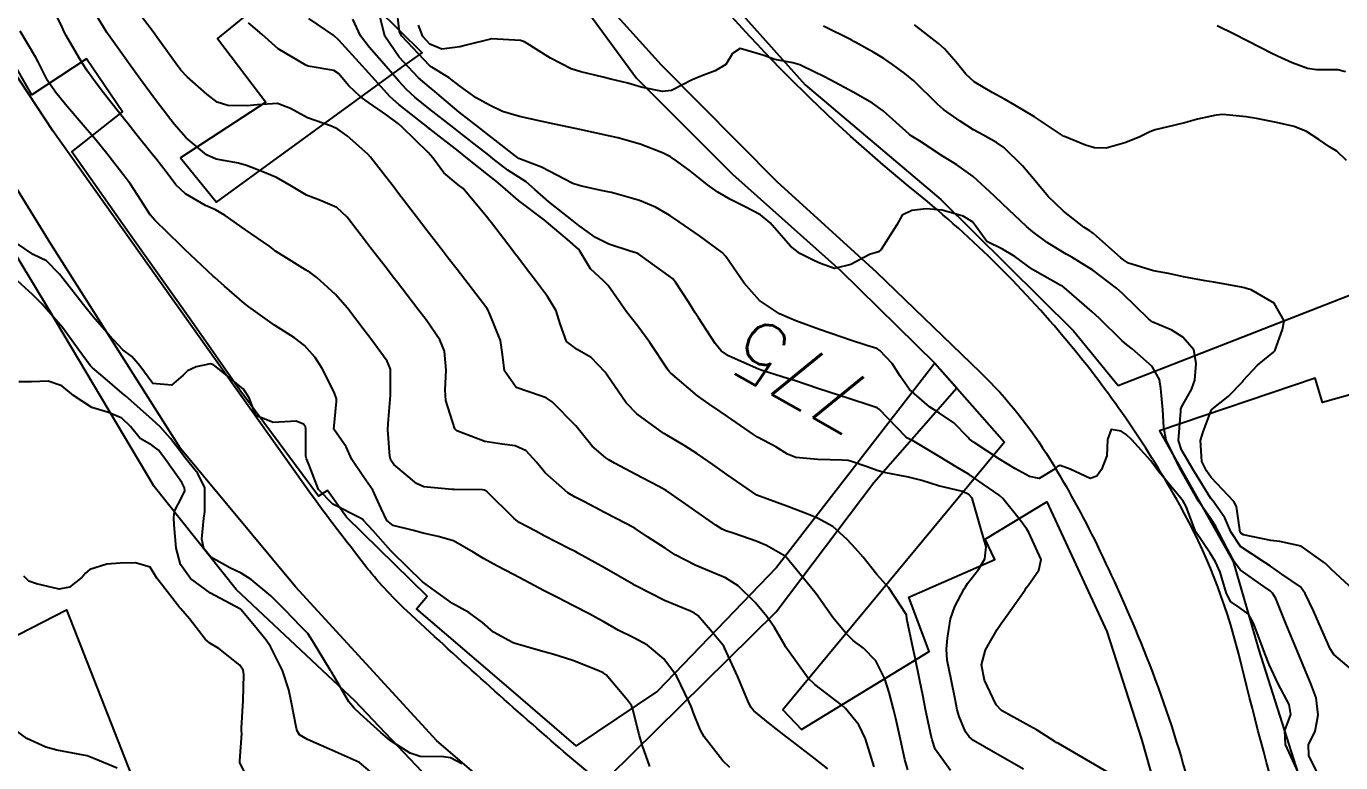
# Model space of a CAD drawing. Header units: metres. Extents: x 318500 to 325275, y 7408834 to 7428799.
# Drawn here: x 320036.9 to 320123.8, y 7411044.1 to 7411092.7 of the extents above; entities that cross this region are included whole.
import ezdxf
from ezdxf.enums import TextEntityAlignment as Align

# ---------------------------------------------------------------- set-up
doc = ezdxf.new("R2010")
doc.units = ezdxf.units.M
doc.header["$MEASUREMENT"] = 0
for name, color, linetype in [('Cotas', 45, 'Continuous'), ('Curvas de Nivel 1m', 11, 'Continuous'), ('Curvas de Nivel 5m', 15, 'Continuous'), ('Edificações', 30, 'Continuous'), ('Vias Primárias', 230, 'Continuous')]:
    doc.layers.add(name, color=color, linetype=linetype)
doc.styles.add('Style-STANDARD', font='STANDARD.shx')

msp = doc.modelspace()

# ---------------------------------------------------------------- linework, layer by layer
at = {"layer": 'Curvas de Nivel 1m', "flags": 128}
for points, elevation in [([(320122.307, 7411043.23), (320121.676, 7411044.543), (320121.651, 7411045.24), (320122.095, 7411046.143), (320122.282, 7411047.231), (320122.149, 7411048.351), (320121.834, 7411049.238), (320121.067, 7411051.029), (320120.985, 7411051.251), (320120.921, 7411051.403), (320120.161, 7411053.259), (320119.481, 7411054.901), (320119.278, 7411055.268), (320119.122, 7411055.424), (320118.707, 7411055.696), (320117.142, 7411056.792), (320116.764, 7411057.306), (320116.302, 7411058.174), (320115.694, 7411059.322), (320115.518, 7411059.659), (320115.188, 7411060.169), (320114.389, 7411061.338), (320113.252, 7411063.327), (320113.238, 7411063.35), (320112.255, 7411065.365), (320112.096, 7411066.195), (320112.016, 7411067.369), (320111.886, 7411068.787), (320111.816, 7411069.372), (320111.323, 7411070.244), (320110.004, 7411071.4), (320109.628, 7411071.691), (320109.345, 7411071.94), (320107.812, 7411073.425), (320107.366, 7411073.842), (320105.506, 7411075.458), (320105.391, 7411075.533), (320105.249, 7411075.605), (320103.407, 7411076.639), (320102.251, 7411077.502), (320101.425, 7411077.984), (320100.39, 7411078.486), (320099.65, 7411079.537), (320099.444, 7411079.791), (320098.835, 7411080.164), (320097.455, 7411080.572), (320096.395, 7411080.641), (320095.454, 7411080.545), (320094.812, 7411080.237), (320094.442, 7411079.605), (320093.415, 7411077.961), (320093.233, 7411077.802), (320092.638, 7411077.632), (320091.403, 7411076.981), (320090.345, 7411076.716), (320089.404, 7411077.038), (320088.973, 7411077.244), (320088.048, 7411077.69), (320087.417, 7411078.194), (320086.082, 7411079.72), (320085.448, 7411080.254), (320084.388, 7411080.809), (320083.463, 7411081.273), (320082.635, 7411081.763), (320081.947, 7411082.245), (320081.478, 7411082.614), (320080.824, 7411083.13), (320079.918, 7411083.804), (320079.494, 7411084.078), (320078.962, 7411084.351), (320077.506, 7411084.928), (320076.025, 7411085.34), (320075.514, 7411085.452), (320073.52, 7411085.89), (320071.526, 7411086.319), (320071.015, 7411086.43), (320069.532, 7411086.755), (320068.403, 7411087.091), (320067.543, 7411087.492), (320066.67, 7411087.979), (320065.558, 7411088.767), (320064.875, 7411089.312), (320063.722, 7411090.018), (320063.572, 7411090.126), (320061.741, 7411092.048), (320061.604, 7411092.34), (320061.404, 7411094.052)], 777), ([(320092.962, 7411043.777), (320092.376, 7411045.629), (320091.934, 7411046.57), (320091.06, 7411047.649), (320091.011, 7411047.694), (320090.813, 7411047.852), (320089.033, 7411049.232), (320088.572, 7411049.677), (320087.233, 7411051.532), (320087.116, 7411051.699), (320087.097, 7411051.726), (320087.071, 7411051.778), (320086.371, 7411052.999), (320085.874, 7411053.718), (320085.104, 7411054.648), (320083.979, 7411055.741), (320083.128, 7411056.282), (320082.238, 7411056.659), (320081.14, 7411057.1), (320079.809, 7411057.8), (320079.403, 7411058.057), (320079.154, 7411058.227), (320077.991, 7411058.992), (320077.167, 7411059.529), (320076.976, 7411059.641), (320076.597, 7411059.839), (320075.181, 7411060.574), (320073.766, 7411061.307), (320073.196, 7411061.604), (320072.719, 7411061.895), (320071.219, 7411063.205), (320070.642, 7411063.919), (320069.963, 7411064.655), (320069.241, 7411064.99), (320068.387, 7411065.098), (320067.243, 7411065.285), (320065.38, 7411065.989), (320065.252, 7411066.122), (320064.658, 7411067.999), (320064.605, 7411068.686), (320064.677, 7411069.999), (320064.571, 7411071.25), (320064.269, 7411072.006), (320063.349, 7411073.312), (320062.801, 7411074.028), (320061.387, 7411075.872), (320061.25, 7411076.051), (320060.73, 7411076.723), (320059.69, 7411078.067), (320059.415, 7411078.425), (320058.131, 7411080.09), (320057.45, 7411080.737), (320056.381, 7411081.192), (320055.461, 7411081.545), (320054.468, 7411082.14), (320053.476, 7411082.719), (320052.465, 7411083.15), (320051.483, 7411083.524), (320050.955, 7411083.658), (320049.487, 7411083.931), (320048.842, 7411084.216), (320047.507, 7411085.349), (320046.707, 7411086.242), (320045.543, 7411087.773), (320045.173, 7411088.266), (320044.484, 7411089.2), (320043.695, 7411090.288), (320043.573, 7411090.461), (320042.251, 7411092.303), (320041.616, 7411093.347)], 771), ([(320095.186, 7411043.588), (320094.97, 7411044.264), (320094.69, 7411045.594), (320094.391, 7411046.986), (320094.241, 7411047.602), (320093.944, 7411048.688), (320093.65, 7411049.611), (320093.057, 7411050.783), (320092.261, 7411051.632), (320091.575, 7411052.143), (320091.08, 7411052.608), (320090.233, 7411053.659), (320089.113, 7411055.213), (320088.756, 7411055.675), (320087.149, 7411057.637), (320087.079, 7411057.701), (320085.842, 7411058.404), (320085.16, 7411058.692), (320083.715, 7411059.194), (320083.166, 7411059.38), (320082.911, 7411059.497), (320082.484, 7411059.76), (320081.183, 7411060.67), (320079.575, 7411061.804), (320079.204, 7411062.046), (320078.69, 7411062.333), (320077.219, 7411063.11), (320075.803, 7411063.851), (320075.434, 7411064.059), (320075.233, 7411064.192), (320074.331, 7411064.964), (320073.592, 7411065.885), (320073.256, 7411066.323), (320071.671, 7411067.906), (320071.284, 7411068.159), (320070.914, 7411068.287), (320069.294, 7411068.853), (320068.537, 7411069.952), (320068.393, 7411071.026), (320068.279, 7411071.956), (320067.53, 7411073.795), (320067.439, 7411073.969), (320067.362, 7411074.086), (320065.903, 7411075.985), (320065.396, 7411076.637), (320064.808, 7411077.403), (320064.343, 7411078.006), (320063.428, 7411079.198), (320062.792, 7411080.03), (320061.466, 7411081.756), (320061.24, 7411082.052), (320060.378, 7411083.164), (320059.676, 7411084.068), (320059.493, 7411084.272), (320058.138, 7411085.463), (320057.517, 7411085.919), (320057.099, 7411086.106), (320055.528, 7411086.663), (320054.394, 7411087.284), (320053.542, 7411087.612), (320052.187, 7411087.524), (320051.539, 7411087.449), (320050.253, 7411087.486), (320049.542, 7411087.689), (320048.872, 7411088.217), (320047.561, 7411089.362), (320047.149, 7411089.82), (320046.843, 7411090.241), (320045.596, 7411091.962), (320045.378, 7411092.263), (320044.626, 7411093.264)], 772), ([(320102.825, 7411043.629), (320100.978, 7411044.699), (320099.528, 7411045.532), (320099.224, 7411045.768), (320098.996, 7411046.101), (320098.573, 7411047.114), (320098.447, 7411047.548), (320098.302, 7411048.269), (320098.036, 7411049.555), (320097.774, 7411050.845), (320097.73, 7411051.56), (320097.81, 7411052.292), (320097.997, 7411053.556), (320098.283, 7411054.371), (320098.896, 7411055.543), (320098.978, 7411055.686), (320099.125, 7411055.891), (320099.855, 7411056.814), (320100.275, 7411057.523), (320100.352, 7411058.332), (320100.008, 7411059.528), (320099.815, 7411060.159), (320099.435, 7411061.536), (320099.204, 7411061.79), (320098.782, 7411061.971), (320097.212, 7411062.361), (320096.097, 7411062.701), (320095.22, 7411062.915), (320093.611, 7411063.227), (320093.226, 7411063.342), (320092.423, 7411063.632), (320091.527, 7411063.939), (320091.234, 7411064.016), (320090.831, 7411064.057), (320089.234, 7411064.097), (320087.77, 7411064.226), (320087.237, 7411064.437), (320086.461, 7411064.93), (320085.248, 7411065.572), (320084.975, 7411065.733), (320083.268, 7411066.937), (320082.787, 7411067.271), (320082.032, 7411067.769), (320081.288, 7411068.306), (320079.503, 7411069.807), (320079.412, 7411069.91), (320079.312, 7411070.058), (320078.141, 7411071.822), (320077.346, 7411072.897), (320076.588, 7411073.842), (320075.386, 7411075.588), (320075.091, 7411075.864), (320074.212, 7411076.691), (320073.494, 7411077.889), (320073.412, 7411077.994), (320072.695, 7411078.624), (320071.437, 7411079.693), (320071.154, 7411079.914), (320069.459, 7411081.2), (320068.603, 7411081.953), (320067.985, 7411082.472), (320067.479, 7411082.871), (320066.092, 7411083.984), (320065.497, 7411084.452), (320063.631, 7411085.905), (320063.52, 7411085.991), (320063.484, 7411086.021), (320061.543, 7411087.55), (320060.984, 7411088.056), (320059.565, 7411089.607), (320059.348, 7411089.853), (320059.15, 7411090.076), (320057.596, 7411091.802), (320057.248, 7411092.105), (320055.616, 7411093.218)], 774), ([(320120.963, 7411043.429), (320120.138, 7411045.259), (320120.081, 7411046.182), (320120.476, 7411047.255), (320120.377, 7411047.906), (320119.654, 7411049.264), (320119.059, 7411050.553), (320118.763, 7411051.275), (320118.587, 7411051.768), (320118.023, 7411053.286), (320117.679, 7411053.865), (320117.11, 7411054.294), (320116.506, 7411054.701), (320116.221, 7411055.313), (320115.815, 7411056.645), (320115.5, 7411057.325), (320115.158, 7411057.896), (320114.186, 7411059.34), (320113.559, 7411060.984), (320113.359, 7411061.348), (320113.203, 7411061.56), (320111.692, 7411063.373), (320111.239, 7411064.006), (320109.98, 7411065.399), (320109.598, 7411065.739), (320109.266, 7411065.974), (320108.611, 7411066.072), (320108.361, 7411065.419), (320108.321, 7411064.343), (320107.979, 7411063.423), (320107.655, 7411062.994), (320107.221, 7411062.834), (320105.91, 7411063.45), (320105.234, 7411063.699), (320105.066, 7411063.629), (320104.913, 7411063.465), (320103.863, 7411062.838), (320103.222, 7411062.972), (320102.243, 7411063.5), (320101.239, 7411064.118), (320099.572, 7411065.219), (320099.259, 7411065.444), (320099.155, 7411065.542), (320098.227, 7411066.513), (320097.276, 7411067.162), (320096.616, 7411067.577), (320095.297, 7411068.724), (320094.676, 7411069.6), (320094.153, 7411070.438), (320093.327, 7411071.3), (320093.122, 7411071.417), (320092.461, 7411071.633), (320091.335, 7411072.002), (320090.82, 7411072.173), (320089.345, 7411072.687), (320087.789, 7411073.258), (320087.356, 7411073.423), (320086.691, 7411073.71), (320085.373, 7411074.602), (320084.367, 7411075.74), (320083.404, 7411077.144), (320083.162, 7411077.508), (320082.919, 7411077.757), (320081.426, 7411078.859), (320080.08, 7411079.8), (320079.446, 7411080.221), (320078.518, 7411080.755), (320077.461, 7411081.21), (320075.605, 7411081.721), (320075.468, 7411081.75), (320074.925, 7411081.868), (320073.72, 7411082.134), (320073.473, 7411082.186), (320073.051, 7411082.318), (320071.482, 7411083.133), (320070.981, 7411083.413), (320069.58, 7411083.939), (320069.49, 7411083.966), (320069.405, 7411084.027), (320067.513, 7411085.501), (320066.903, 7411085.976), (320065.536, 7411087.044), (320064.386, 7411088.007), (320063.941, 7411088.402), (320063.557, 7411088.704), (320062.848, 7411089.316), (320062.167, 7411090.041), (320061.579, 7411090.68), (320060.619, 7411092.06), (320060.29, 7411093.393)], 776), ([(320083.417, 7411043.745), (320082.966, 7411044.176), (320081.731, 7411045.769), (320081.468, 7411046.246), (320081.006, 7411047.402), (320080.9, 7411047.672), (320080.854, 7411047.782), (320080.74, 7411048.058), (320079.899, 7411049.797), (320079.057, 7411050.933), (320077.986, 7411051.821), (320077.075, 7411052.314), (320076.051, 7411052.817), (320075.085, 7411053.373), (320074.774, 7411053.552), (320074.168, 7411053.874), (320073.098, 7411054.422), (320072.031, 7411054.976), (320071.113, 7411055.445), (320070.2, 7411055.924), (320069.128, 7411056.485), (320068.021, 7411057.073), (320067.144, 7411057.559), (320066.454, 7411057.977), (320065.157, 7411058.708), (320064.151, 7411058.996), (320063.162, 7411059.217), (320062.525, 7411059.391), (320061.167, 7411059.735), (320060.769, 7411060.054), (320060.386, 7411060.854), (320059.844, 7411062.064), (320059.213, 7411062.941), (320058.457, 7411064.082), (320058.074, 7411064.923), (320057.25, 7411066.1), (320057.442, 7411067.933), (320057.43, 7411068.098), (320057.287, 7411068.535), (320056.493, 7411070.112), (320056.02, 7411070.822), (320055.325, 7411071.615), (320054.66, 7411072.137), (320053.342, 7411072.97), (320051.64, 7411074.176), (320051.363, 7411074.403), (320050.036, 7411075.544), (320049.389, 7411076.115), (320049.287, 7411076.211), (320047.407, 7411077.972), (320047.275, 7411078.098), (320047.141, 7411078.234), (320045.435, 7411079.893), (320045.127, 7411080.265), (320044.514, 7411081.214), (320043.817, 7411082.285), (320043.672, 7411082.487), (320043.475, 7411082.748), (320042.265, 7411084.302), (320041.504, 7411085.229), (320040.561, 7411086.324), (320039.538, 7411087.535), (320038.869, 7411088.35), (320038.333, 7411089.134), (320037.718, 7411090.368), (320037.574, 7411090.652), (320036.526, 7411092.381)], 769), ([(320097.99, 7411043.555), (320096.981, 7411044.959), (320096.783, 7411045.572), (320096.723, 7411045.843), (320096.357, 7411047.577), (320096.187, 7411048.414), (320095.945, 7411049.581), (320095.656, 7411050.99), (320095.532, 7411051.585), (320095.122, 7411053.557), (320095.117, 7411053.59), (320095.093, 7411053.819), (320093.916, 7411055.608), (320093.133, 7411056.497), (320092.225, 7411057.634), (320091.72, 7411058.205), (320091.162, 7411058.811), (320090.23, 7411059.659), (320089.178, 7411060.227), (320088.287, 7411060.579), (320087.189, 7411060.998), (320085.2, 7411061.73), (320083.22, 7411063.11), (320082.292, 7411063.764), (320081.664, 7411064.204), (320081.237, 7411064.494), (320080.443, 7411064.993), (320079.249, 7411065.695), (320079.057, 7411065.812), (320077.269, 7411067.111), (320076.581, 7411067.84), (320075.307, 7411069.67), (320075.18, 7411069.862), (320074.265, 7411070.822), (320073.325, 7411071.355), (320072.619, 7411071.897), (320072.204, 7411073.044), (320071.942, 7411073.904), (320071.374, 7411074.866), (320070.58, 7411075.922), (320070.06, 7411076.593), (320069.405, 7411077.455), (320069.198, 7411077.733), (320069.032, 7411077.946), (320067.666, 7411079.737), (320067.486, 7411079.969), (320067.441, 7411080.031), (320065.797, 7411081.987), (320065.473, 7411082.241), (320064.516, 7411083.04), (320063.804, 7411084.015), (320063.495, 7411084.372), (320061.764, 7411086.046), (320061.523, 7411086.258), (320060.75, 7411086.84), (320059.544, 7411087.677), (320058.989, 7411088.078), (320058.243, 7411088.776), (320057.565, 7411089.59), (320057.263, 7411089.8), (320055.569, 7411090.076), (320055.4, 7411090.132), (320053.586, 7411091.23), (320052.523, 7411092.166), (320051.611, 7411092.942)], 773), ([(320125.049, 7411049.761), (320123.328, 7411051.216), (320123.075, 7411051.579), (320122.347, 7411053.231), (320121.97, 7411054.099), (320121.432, 7411055.245), (320121.127, 7411055.687), (320119.887, 7411056.514), (320119.147, 7411057.042), (320118.772, 7411057.276), (320117.166, 7411058.349), (320116.52, 7411059.31), (320116.118, 7411060.245), (320115.351, 7411061.328), (320115.203, 7411061.518), (320114.077, 7411063.342), (320113.251, 7411064.726), (320113.057, 7411065.353), (320113.207, 7411067.278), (320113.209, 7411067.351), (320113.21, 7411067.423), (320113.284, 7411067.597), (320113.919, 7411068.725), (320114.138, 7411069.342), (320114.234, 7411070.433), (320114.069, 7411071.343), (320113.348, 7411072.183), (320112.616, 7411072.625), (320111.358, 7411073.167), (320111.227, 7411073.25), (320111.079, 7411073.384), (320109.384, 7411075.04), (320108.975, 7411075.414), (320107.408, 7411076.603), (320106.018, 7411077.451), (320105.633, 7411077.667), (320105.423, 7411077.789), (320104.391, 7411078.437), (320103.436, 7411079.14), (320103.029, 7411079.494), (320101.462, 7411080.963), (320100.882, 7411081.519), (320099.489, 7411082.783), (320098.412, 7411083.556), (320097.843, 7411083.905), (320097.505, 7411084.118), (320095.956, 7411085.145), (320095.518, 7411085.409), (320095.408, 7411085.481), (320095.275, 7411085.594), (320093.543, 7411087.135), (320092.84, 7411087.631), (320091.561, 7411088.352), (320090.09, 7411089.147), (320089.576, 7411089.409), (320089.035, 7411089.678), (320088.048, 7411090.156), (320087.586, 7411090.296), (320086.388, 7411090.518), (320085.591, 7411090.802), (320084.095, 7411091.245), (320083.587, 7411090.906), (320083.151, 7411090.181), (320082.443, 7411089.767), (320081.567, 7411089.437), (320080.938, 7411089.164), (320079.557, 7411088.478), (320078.978, 7411088.393), (320077.559, 7411088.696), (320076.676, 7411088.958), (320075.564, 7411089.228), (320075.047, 7411089.35), (320073.568, 7411089.698), (320072.932, 7411089.896), (320071.581, 7411090.614), (320069.856, 7411091.676), (320069.597, 7411091.772), (320067.682, 7411091.885), (320067.598, 7411091.866), (320066.096, 7411091.481), (320065.591, 7411091.358), (320064.393, 7411091.203), (320063.593, 7411091.535), (320063.14, 7411092.027), (320062.857, 7411092.786)], 778), ([(320124.932, 7411055.193), (320123.144, 7411056.845), (320122.765, 7411057.226), (320121.167, 7411058.356), (320119.752, 7411058.684), (320119.172, 7411058.747), (320117.35, 7411059.124), (320117.179, 7411059.217), (320117.136, 7411059.301), (320116.884, 7411060.992), (320116.727, 7411061.307), (320115.223, 7411062.895), (320114.907, 7411063.333), (320114.611, 7411063.965), (320114.52, 7411065.337), (320114.681, 7411065.921), (320115.222, 7411067.331), (320115.241, 7411067.37), (320115.281, 7411067.418), (320116.344, 7411068.264), (320117.309, 7411069.255), (320117.331, 7411069.279), (320117.342, 7411069.3), (320118.278, 7411070.334), (320119.339, 7411071.185), (320119.387, 7411071.221), (320119.415, 7411071.269), (320119.934, 7411072.684), (320120.051, 7411073.263), (320119.377, 7411074.409), (320117.857, 7411075.293), (320117.392, 7411075.438), (320117.215, 7411075.48), (320115.397, 7411075.814), (320114.831, 7411075.903), (320113.402, 7411076.161), (320112.399, 7411076.371), (320111.408, 7411076.558), (320109.767, 7411077.052), (320109.418, 7411077.28), (320109.262, 7411077.412), (320107.436, 7411079.028), (320107.2, 7411079.196), (320106.802, 7411079.44), (320105.456, 7411080.496), (320104.442, 7411081.475), (320103.487, 7411082.626), (320102.746, 7411083.498), (320101.512, 7411084.693), (320101.043, 7411085.044), (320100.144, 7411085.531), (320099.525, 7411085.872), (320098.644, 7411086.443), (320097.545, 7411087.22), (320097.132, 7411087.574), (320095.573, 7411089.107), (320094.989, 7411089.599), (320094.163, 7411090.189), (320093.59, 7411090.585), (320092.942, 7411090.978), (320091.733, 7411091.648), (320091.601, 7411091.715), (320091.469, 7411091.784), (320089.616, 7411092.722)], 779), ([(320124.083, 7411089.711), (320123.586, 7411089.83), (320122.189, 7411089.844), (320121.587, 7411089.918), (320120.563, 7411090.288), (320119.595, 7411090.736), (320119.224, 7411090.903), (320118.499, 7411091.287), (320117.607, 7411091.752), (320116.743, 7411092.183), (320115.621, 7411092.746)], 781), ([(320078.134, 7411043.818), (320077.639, 7411045.165), (320077.458, 7411045.825), (320077.007, 7411047.568), (320076.954, 7411047.776), (320076.923, 7411047.831), (320076.661, 7411048.189), (320075.24, 7411049.857), (320075.042, 7411050.008), (320074.77, 7411050.138), (320073.054, 7411050.802), (320071.722, 7411051.241), (320071.063, 7411051.412), (320069.234, 7411051.938), (320069.114, 7411051.983), (320069.071, 7411051.994), (320067.808, 7411052.69), (320067.084, 7411053.328), (320066.174, 7411053.979), (320065.099, 7411054.581), (320063.12, 7411056.02), (320061.148, 7411057.926), (320061.032, 7411058.051), (320059.851, 7411059.376), (320059.217, 7411060.07), (320059.171, 7411060.119), (320059.027, 7411060.217), (320057.185, 7411061.13), (320056.254, 7411062.114), (320055.627, 7411063.721), (320055.443, 7411064.127), (320055.407, 7411064.303), (320055.401, 7411066.128), (320055.382, 7411066.259), (320055.254, 7411066.425), (320054.778, 7411066.614), (320053.256, 7411066.535), (320052.103, 7411067.008), (320051.663, 7411068.174), (320051.288, 7411068.738), (320049.486, 7411070.207), (320049.387, 7411070.285), (320049.311, 7411070.34), (320049.111, 7411070.413), (320048.161, 7411070.221), (320047.592, 7411069.941), (320047.301, 7411069.658), (320046.529, 7411069.004), (320045.293, 7411069.105), (320044.431, 7411070.273), (320043.922, 7411070.887), (320043.321, 7411071.342), (320042.419, 7411072.299), (320041.348, 7411073.522), (320040.71, 7411074.32), (320039.385, 7411076.018), (320039.138, 7411076.344), (320038.266, 7411077.225), (320037.403, 7411077.64), (320036.283, 7411078.381)], 768), ([(320065.704, 7411043.983), (320064.966, 7411044.374), (320064.511, 7411044.453), (320062.967, 7411044.462), (320062.309, 7411044.69), (320060.982, 7411045.535), (320060.354, 7411046.056), (320059.002, 7411047.283), (320058.591, 7411047.661), (320058.256, 7411048.081), (320057.127, 7411050.01), (320057.074, 7411050.099), (320057.041, 7411050.152), (320055.845, 7411052.118), (320055.537, 7411052.586), (320055.079, 7411053.062), (320054.04, 7411054.14), (320053.104, 7411055.091), (320051.805, 7411056.17), (320051.126, 7411056.591), (320050.39, 7411056.932), (320049.141, 7411057.629), (320048.673, 7411058.215), (320048.543, 7411058.829), (320048.66, 7411060.215), (320048.741, 7411060.65), (320048.739, 7411062.215), (320048.27, 7411063.164), (320047.408, 7411064.228), (320047.232, 7411064.462), (320046.469, 7411065.468), (320045.775, 7411066.252), (320045.257, 7411066.744), (320043.489, 7411068.287), (320043.283, 7411068.467), (320042.146, 7411069.453), (320041.308, 7411070.158), (320041.167, 7411070.312), (320040.368, 7411071.372), (320039.681, 7411072.335), (320039.337, 7411072.811), (320037.997, 7411074.36), (320037.369, 7411074.968), (320035.823, 7411076.386)], 767), ([(320060.935, 7411042.399), (320058.96, 7411044.07), (320056.973, 7411044.956), (320055.508, 7411045.596), (320054.986, 7411045.896), (320054.847, 7411046.131), (320054.797, 7411046.327), (320054.432, 7411048.136), (320054.275, 7411048.884), (320053.857, 7411050.142), (320053.064, 7411051.728), (320052.781, 7411052.154), (320052.026, 7411053.113), (320051.113, 7411054.18), (320051.09, 7411054.201), (320051.05, 7411054.221), (320049.106, 7411055.267), (320047.79, 7411056.223), (320047.134, 7411057.157), (320046.845, 7411058.235), (320046.708, 7411059.779), (320046.679, 7411060.237), (320046.729, 7411060.684), (320047.19, 7411061.551), (320047.413, 7411062.012), (320047.4, 7411062.228), (320047.205, 7411062.573), (320046.024, 7411064.248), (320045.684, 7411064.702), (320045.238, 7411065.049), (320044.454, 7411065.484), (320043.825, 7411066.281), (320043.258, 7411066.82), (320042.377, 7411067.186), (320041.268, 7411067.521), (320040.053, 7411068.328), (320039.289, 7411068.967), (320038.382, 7411069.265), (320037.293, 7411069.217), (320036.439, 7411069.232)], 766), ([(320042.951, 7411043.69), (320041.506, 7411044.305), (320040.963, 7411044.504), (320040.719, 7411044.558), (320038.968, 7411044.885), (320038.227, 7411045.095), (320036.979, 7411045.658), (320035.985, 7411046.38)], 764)]:
    msp.add_lwpolyline(points, dxfattribs=dict(at, elevation=elevation))
at = {"layer": 'Curvas de Nivel 5m', "flags": 128}
for points, elevation in [([(320089.883, 7411043.661), (320088.971, 7411044.387), (320087.248, 7411045.696), (320087.103, 7411045.811), (320086.992, 7411045.895), (320085.973, 7411046.689), (320085.008, 7411047.481), (320084.81, 7411047.732), (320084.612, 7411048.138), (320083.948, 7411049.741), (320083.069, 7411051.659), (320083.015, 7411051.751), (320082.142, 7411052.825), (320081.311, 7411053.777), (320081.092, 7411053.942), (320080.816, 7411054.063), (320079.104, 7411054.766), (320077.199, 7411055.749), (320077.119, 7411055.795), (320077.054, 7411055.831), (320075.136, 7411056.945), (320073.426, 7411057.886), (320073.246, 7411057.983), (320073.151, 7411058.032), (320072.871, 7411058.175), (320071.161, 7411059.055), (320070.593, 7411059.347), (320069.504, 7411059.935), (320069.174, 7411060.184), (320067.364, 7411061.968), (320067.201, 7411062.069), (320067.083, 7411062.09), (320065.202, 7411062.113), (320065.077, 7411062.116), (320063.204, 7411062.289), (320062.722, 7411062.512), (320061.226, 7411063.758), (320061.023, 7411064.052), (320060.963, 7411064.322), (320060.831, 7411066.054), (320060.836, 7411066.475), (320060.97, 7411068.053), (320060.994, 7411068.343), (320060.997, 7411070.053), (320060.783, 7411070.588), (320059.696, 7411072.066), (320059.337, 7411072.542), (320058.153, 7411074.088), (320057.373, 7411074.986), (320056.129, 7411076.119), (320055.704, 7411076.436), (320055.395, 7411076.631), (320054.157, 7411077.388), (320053.407, 7411077.865), (320053.243, 7411077.987), (320053.019, 7411078.156), (320051.426, 7411079.266), (320050.073, 7411080.201), (320049.446, 7411080.577), (320048.784, 7411080.882), (320047.461, 7411081.633), (320046.827, 7411082.24), (320046.238, 7411083.009), (320045.487, 7411083.966), (320045.355, 7411084.129), (320045.254, 7411084.264), (320044.177, 7411085.613), (320043.641, 7411086.288), (320043.522, 7411086.439), (320042.041, 7411088.305), (320041.556, 7411088.953), (320040.994, 7411089.748), (320040.613, 7411090.324), (320039.596, 7411092.057), (320039.45, 7411092.342), (320039.302, 7411092.647), (320038.466, 7411094.357)], 770), ([(320108.423, 7411043.415), (320106.972, 7411044.252), (320105.125, 7411045.321), (320104.989, 7411045.4), (320104.893, 7411045.461), (320103.724, 7411046.203), (320103.001, 7411046.596), (320101.367, 7411047.506), (320101.016, 7411047.889), (320100.238, 7411049.522), (320100.051, 7411050.529), (320100.309, 7411051.521), (320101.084, 7411052.864), (320101.342, 7411053.253), (320101.521, 7411053.506), (320102.173, 7411054.431), (320102.925, 7411055.492), (320103.005, 7411055.608), (320103.124, 7411055.773), (320103.837, 7411056.782), (320103.989, 7411057.477), (320103.177, 7411059.272), (320103.038, 7411059.491), (320102.626, 7411060.055), (320101.449, 7411061.508), (320101.203, 7411061.729), (320100.508, 7411062.223), (320099.223, 7411063.096), (320098.491, 7411063.551), (320097.241, 7411064.299), (320095.489, 7411065.346), (320095.249, 7411065.464), (320095.162, 7411065.505), (320095.053, 7411065.593), (320093.277, 7411067.407), (320093.15, 7411067.494), (320092.757, 7411067.628), (320091.287, 7411068.118), (320090.609, 7411068.339), (320089.296, 7411068.765), (320087.697, 7411069.302), (320087.306, 7411069.429), (320086.403, 7411069.714), (320085.561, 7411069.975), (320085.313, 7411070.063), (320084.756, 7411070.295), (320083.322, 7411070.937), (320082.845, 7411071.277), (320082.454, 7411071.763), (320081.355, 7411073.446), (320081.14, 7411073.783), (320080.7, 7411074.46), (320079.833, 7411075.803), (320079.629, 7411076.043), (320079.394, 7411076.235), (320078.042, 7411077.185), (320077.408, 7411077.652), (320077.292, 7411077.715), (320076.902, 7411077.838), (320075.417, 7411078.309), (320074.535, 7411078.762), (320073.435, 7411079.547), (320072.998, 7411079.894), (320071.458, 7411081.114), (320070.536, 7411081.924), (320069.974, 7411082.431), (320069.478, 7411082.743), (320068.747, 7411083.216), (320067.792, 7411083.965), (320067.494, 7411084.205), (320066.539, 7411084.945), (320065.516, 7411085.744), (320065.195, 7411085.995), (320063.539, 7411087.29), (320062.61, 7411088.034), (320062.051, 7411088.539), (320061.56, 7411089.08), (320060.716, 7411090.059), (320059.589, 7411091.329), (320059.026, 7411092.079), (320058.511, 7411093.192)], 775), ([(320124.149, 7411083.853), (320123.512, 7411084.452), (320123.041, 7411084.752), (320122.337, 7411085.238), (320121.528, 7411085.768), (320120.694, 7411086.097), (320119.536, 7411086.362), (320118.209, 7411086.621), (320117.541, 7411086.731), (320115.988, 7411086.878), (320115.543, 7411086.849), (320114.315, 7411086.566), (320113.535, 7411086.35), (320112.741, 7411086.152), (320111.528, 7411085.88), (320111.167, 7411085.744), (320110.457, 7411085.396), (320109.516, 7411085.009), (320108.277, 7411084.658), (320107.512, 7411084.676), (320106.926, 7411084.851), (320105.52, 7411085.419), (320105.495, 7411085.436), (320105.471, 7411085.461), (320103.538, 7411086.718), (320102.254, 7411087.503), (320101.556, 7411087.9), (320100.742, 7411088.343), (320099.572, 7411089.035), (320099.018, 7411089.548), (320098.379, 7411090.349), (320097.596, 7411091.211), (320097.198, 7411091.574), (320095.618, 7411092.811)], 780), ([(320051.971, 7411042.164), (320051.058, 7411044.079), (320051.037, 7411044.179), (320051.169, 7411045.995), (320051.162, 7411046.177), (320051.16, 7411046.346), (320051.272, 7411048.176), (320051.321, 7411049.891), (320051.261, 7411050.177), (320051.045, 7411050.502), (320049.664, 7411051.598), (320049.066, 7411051.951), (320048.747, 7411052.213), (320047.732, 7411053.575), (320047.147, 7411054.229), (320047.091, 7411054.289), (320045.57, 7411056.253), (320045.131, 7411056.968), (320044.144, 7411057.266), (320043.134, 7411057.247), (320042.257, 7411057.175), (320041.128, 7411056.82), (320040.852, 7411056.586), (320040.62, 7411056.318), (320039.783, 7411055.657), (320039.108, 7411055.53), (320037.604, 7411055.871), (320037.115, 7411056.05), (320036.766, 7411056.374)], 765)]:
    msp.add_lwpolyline(points, dxfattribs=dict(at, elevation=elevation))
at = {"layer": 'Edificações'}
for points in [[(320049.987, 7411154.617), (320053.441, 7411145.2), (320057.076, 7411135.057), (320062.998, 7411137.594), (320063.985, 7411135.041), (320058.918, 7411133.563), (320061.834, 7411126.204), (320067.26, 7411116.037), (320072.733, 7411107.98), (320088.783, 7411112.392), (320093.788, 7411114.013), (320095.681, 7411108.114), (320085.048, 7411104.809), (320086.179, 7411100.234), (320080.166, 7411098.067), (320088.398, 7411088.833), (320097.355, 7411081.276), (320106.131, 7411072.597), (320109.076, 7411068.97), (320127.359, 7411076.113)], [(320070.642, 7411098.302), (320077.263, 7411089.283), (320083.588, 7411082.939), (320090.731, 7411076.568), (320096.971, 7411070.46), (320101.564, 7411065.23), (320086.913, 7411047.549), (320088.148, 7411046.261), (320096.582, 7411051.412), (320095.239, 7411055.007), (320100.935, 7411057.483), (320100.295, 7411058.829), (320104.372, 7411061.286), (320108.317, 7411052.725), (320110.612, 7411045.606), (320116.254, 7411025.678)], [(320055.542, 7411096.801), (320049.574, 7411091.905), (320052.765, 7411087.69), (320047.118, 7411084.018), (320049.515, 7411081.091), (320061.723, 7411089.985), (320063.089, 7411090.958), (320060.148, 7411093.862)], [(320075.436, 7411043.133), (320086.487, 7411054.033), (320092.93, 7411062.577), (320098.416, 7411068.816), (320096.971, 7411070.46), (320086.505, 7411056.962), (320078.649, 7411048.784), (320073.269, 7411045.165), (320068.818, 7411049.009), (320062.72, 7411054.224), (320063.428, 7411055.062), (320058.102, 7411060.271), (320056.835, 7411062.039), (320056.251, 7411061.664), (320051.05, 7411068.681), (320047.875, 7411073.202), (320043.705, 7411079.061), (320039.948, 7411084.407), (320043.289, 7411087.055), (320040.912, 7411090.564), (320037.296, 7411088.19), (320036.156, 7411090.196)], [(320128.458, 7411069.513), (320122.583, 7411067.861), (320122.079, 7411069.463), (320111.81, 7411065.982), (320116.669, 7411057.361), (320118.371, 7411051.487), (320122.496, 7411038.538)]]:
    msp.add_lwpolyline(points, dxfattribs=at)
msp.add_lwpolyline([(320021.001, 7411107.924), (320015.603, 7411105.881), (320019.752, 7411095.645), (320020.206, 7411094.737), (320019.126, 7411094.567), (320020.945, 7411087.461), (320028.505, 7411075.018), (320031.067, 7411069.447), (320031.295, 7411068.693), (320026.863, 7411066.423), (320033.284, 7411050.929), (320039.591, 7411054.164), (320048.184, 7411032.275), (320066.362, 7411040.021), (320058.644, 7411048.144), (320050.815, 7411055.51), (320045.383, 7411062.317), (320038.41, 7411074.037), (320032.581, 7411083.698), (320027.722, 7411093.129), (320024.118, 7411099.327)], close=True, dxfattribs=at)
at = {"layer": 'Vias Primárias'}
for points in [[(320073.602, 7411037.33), (320064.059, 7411045.511), (320054.732, 7411055.672), (320047.122, 7411064.822), (320038.587, 7411078.287), (320030.718, 7411091.031), (320027.156, 7411098.597), (320024.034, 7411108.595), (320018.625, 7411124.644), (320014.27, 7411138.409), (320010.226, 7411148.999), (320007.543, 7411158.906), (320002.699, 7411173.532), (319998.955, 7411184.582), (319997.964, 7411190.093), (319997.405, 7411198.866), (319997.27, 7411211.543, -0.018592), (319997.271, 7411236.842, 0.036164)], [(320076.211, 7411041.762, -0.016603), (320071.932, 7411045.238, -0.008463), (320062.08, 7411054.095, -0.039493), (320059.286, 7411057.139, -0.006605), (320055.755, 7411061.779), (320038.693, 7411085.795), (320036.033, 7411089.866), (320031.033, 7411100.921), (320020.237, 7411134.807), (320012.86, 7411159.442), (320007.047, 7411176.508, -0.001359), (320005.04, 7411182.455, -0.036748), (320002.541, 7411192.267, -0.049402), (320001.792, 7411201.952, 0.010746), (320001.792, 7411215.135, 0.005104)], [(320038.663, 7411214.8, 0.057896), (320034.89, 7411210.815, 0.069529), (320033.629, 7411208.524, 0.059048), (320032.252, 7411203.057, 0.077868), (320032.483, 7411194.414, 0.030167), (320035.197, 7411183.441, -0.001257), (320038.028, 7411174.298, 0.003719), (320041.548, 7411163.125, -0.005237), (320045.409, 7411150.738), (320049.807, 7411136.996), (320052.792, 7411129.11), (320055.736, 7411122.918), (320061.32, 7411112.596), (320065.685, 7411105.926), (320072.873, 7411096.83), (320078.88, 7411090.175), (320086.527, 7411082.452), (320093.109, 7411076.476), (320099.954, 7411069.863, -0.063658), (320104.583, 7411064.085, -0.02349), (320107.679, 7411058.435, -0.016288), (320110.549, 7411052.038, -0.026719), (320113.38, 7411043.926, 0.000257), (320115.635, 7411036.166, -0.015927)], [(320120.054, 7411039.803, -0.007924), (320117.038, 7411051.222, 0.066972), (320113.14, 7411061.096, 0.044584), (320106.001, 7411071.555, 0.050502), (320095.77, 7411081.713, -0.054338), (320079.587, 7411098.03, -0.006694), (320073.389, 7411106.026, -0.043662), (320061.247, 7411125.449, -0.016757), (320057.917, 7411132.561, -0.039791), (320044.014, 7411173.841, 0.013813)]]:
    msp.add_lwpolyline(points, format="xyb", dxfattribs=at)

# ---------------------------------------------------------------- texts
at = {"layer": 'Cotas', "style": 'Style-STANDARD'}
msp.add_text('775', height=4, rotation=150.56359, dxfattribs=at).set_placement((320088.136, 7411069.579, 775), align=Align.MIDDLE_CENTER)

doc.saveas('drawing.dxf')
